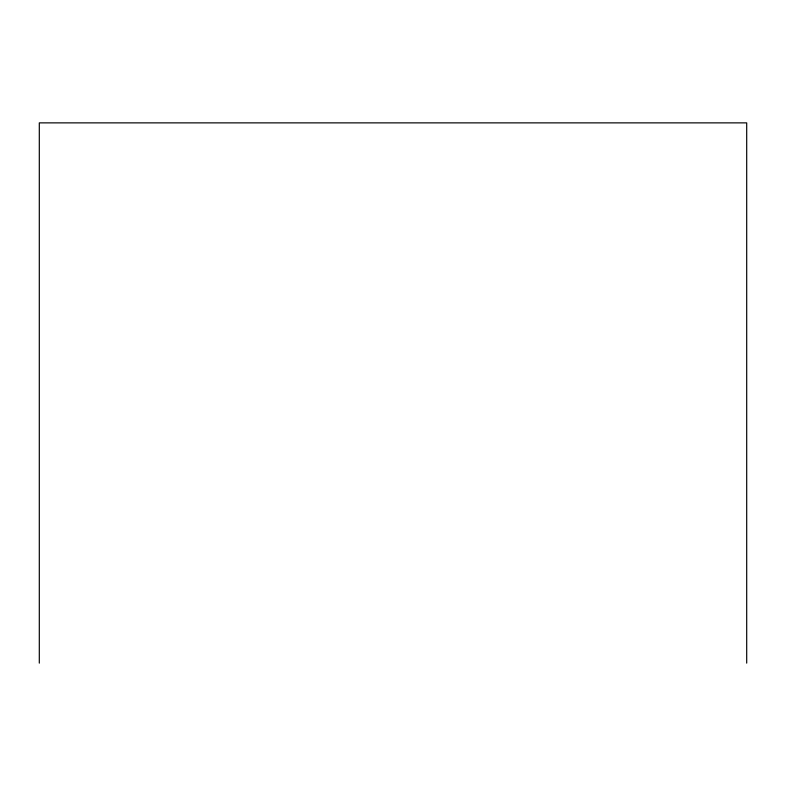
<?xml version="1.0" encoding="UTF-8"?>
<svg xmlns="http://www.w3.org/2000/svg" width="786" height="786" viewBox="0 0 786 786"><rect width="100%" height="100%" fill="white"/><g stroke="black" fill="none" stroke-linecap="round" stroke-linejoin="round"><path stroke-width="1.18" d="M746.7 663.129L746.7 122.871L39.3 122.871L39.3 663.129"/></g></svg>
